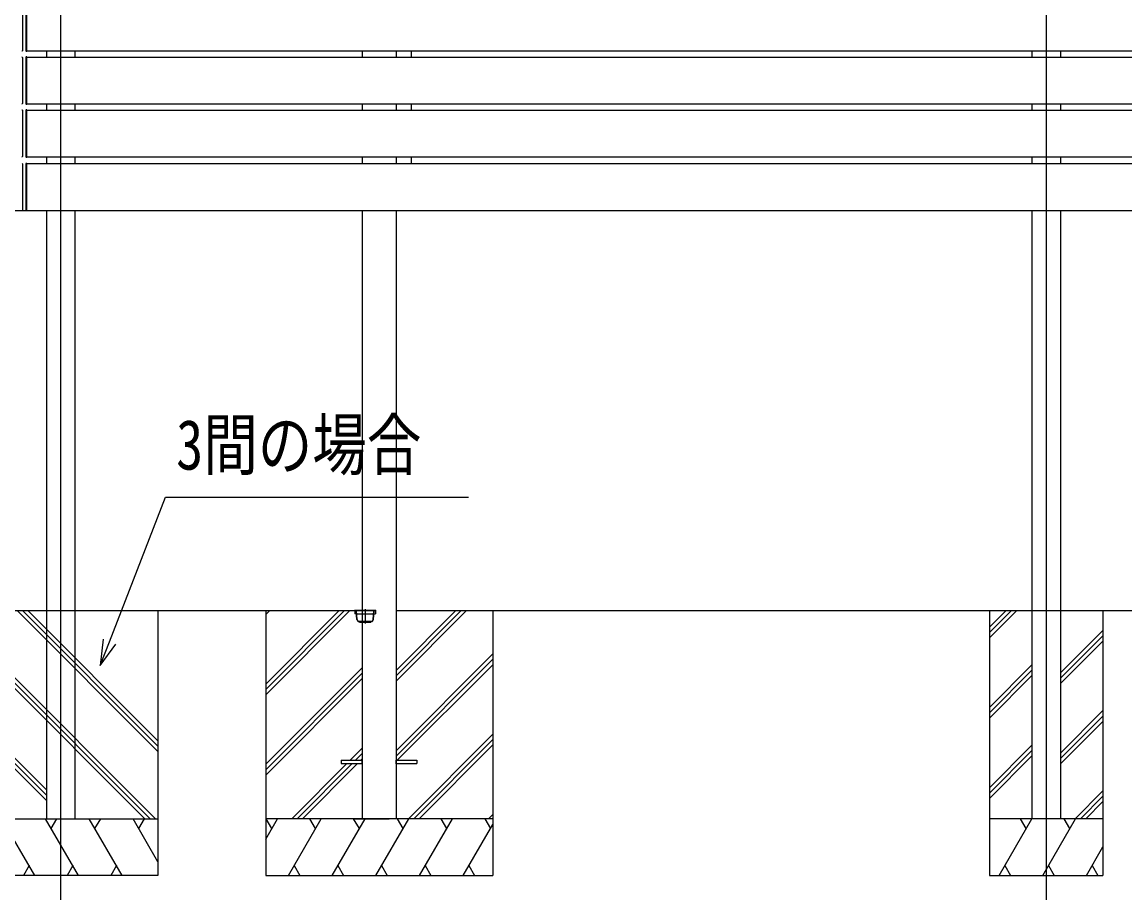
# Model space of a CAD drawing. Units: millimetres, scale not verified. Extents: x -16820 to 16820, y -11881 to 11886.
# Drawn here: x -9082 to -6167, y -7340 to -5038 of the extents above; entities that cross this region are included whole.
import ezdxf
from ezdxf.enums import TextEntityAlignment as Align

# ---------------------------------------------------------------- set-up
doc = ezdxf.new("R2010")
doc.units = ezdxf.units.MM
doc.header["$LTSCALE"] = 60
for name, color, linetype in [('0-4_YKK_12', 2, 'Continuous'), ('0-5_YKK_13', 4, 'Continuous'), ('0-6_YKK_A1', 4, 'Continuous'), ('0-7_YKK_D', 6, 'Continuous'), ('0-9_YSS_K', 3, 'Continuous')]:
    doc.layers.add(name, color=color, linetype=linetype)
doc.styles.add('ＭＳ ゴシック', font='')
doc.styles.get('ＭＳ ゴシック').set_extended_font_data('MS Gothic')

msp = doc.modelspace()

# ---------------------------------------------------------------- linework, layer by layer
at = {"layer": '0-4_YKK_12'}
for p, q in [((-8979.92, -3853.71), (-8979.92, -7400.08)), ((-6374.92, -3853.71), (-6374.92, -7400.08)), ((-8174.92, -6589.8), (-8174.92, -6627.8))]:
    msp.add_line(p, q, dxfattribs=at)
at = {"layer": '0-5_YKK_13'}
for p, q in [((-9080.92, -4991.89), (-9080.92, -5113.71)), ((-9071.92, -4991.89), (-9071.92, -5113.71)), ((-9069.42, -5113.8), (-9069.42, -4991.8)), ((-9080.92, -5113.71), (-9080.92, -5114.01)), ((-9071.92, -5113.71), (-9071.92, -5114.01)), ((-9070.98, -5115), (-9069.42, -5115.1)), ((-9069.42, -5115.1), (-9069.42, -5113.8)), ((-9080.92, -5131.59), (-9080.92, -5131.89)), ((-9080.92, -5131.89), (-9080.92, -5253.71)), ((-9071.92, -5131.59), (-9071.92, -5131.89)), ((-9071.92, -5131.89), (-9071.92, -5253.71)), ((-9069.42, -5253.8), (-9069.42, -5131.8)), ((-9080.92, -5253.71), (-9080.92, -5254.01)), ((-9080.92, -5271.59), (-9080.92, -5271.89)), ((-9080.92, -5271.89), (-9080.92, -5393.71)), ((-9071.92, -5253.71), (-9071.92, -5254.01)), ((-9071.92, -5271.59), (-9071.92, -5271.89)), ((-9071.92, -5271.89), (-9071.92, -5393.71)), ((-9070.98, -5255), (-9069.42, -5255.1)), ((-9069.42, -5255.1), (-9069.42, -5253.8)), ((-9069.42, -5393.8), (-9069.42, -5271.8)), ((-9080.92, -5393.71), (-9080.92, -5394.01)), ((-9080.92, -5412.99), (-9080.92, -5413.29)), ((-9080.92, -5413.29), (-9080.92, -5535.11)), ((-9071.92, -5393.71), (-9071.92, -5394.01)), ((-9071.92, -5412.99), (-9071.92, -5413.29)), ((-9071.92, -5413.29), (-9071.92, -5535.11)), ((-9070.98, -5395), (-9069.42, -5395.1)), ((-9069.42, -5395.1), (-9069.42, -5393.8)), ((-9069.42, -5535.2), (-9069.42, -5413.2)), ((-9080.92, -5535.11), (-9080.92, -5535.41)), ((-9071.92, -5535.11), (-9071.92, -5535.41)), ((-9070.98, -5536.4), (-9069.42, -5536.5)), ((-9069.42, -5536.5), (-9069.42, -5535.2)), ((-8202.92, -6592.8), (-8146.92, -6592.8)), ((-8198.78, -6594.8), (-8202.42, -6594.8)), ((-8202.42, -6594.8), (-8202.42, -6602.8)), ((-8198.08, -6602.8), (-8202.42, -6602.8)), ((-8197.8, -6594.55), (-8198.82, -6594.55)), ((-8196.81, -6617.32), (-8198.79, -6594.71)), ((-8151.06, -6594.8), (-8198.78, -6594.8)), ((-8198.08, -6602.8), (-8151.76, -6602.8)), ((-8197.06, -6603.05), (-8198.06, -6603.05)), ((-8195.82, -6617.24), (-8197.8, -6594.63)), ((-8154.02, -6617.24), (-8152.05, -6594.63)), ((-8153.03, -6617.32), (-8151.05, -6594.71)), ((-8152.78, -6603.05), (-8151.78, -6603.05)), ((-8152.04, -6594.55), (-8151.02, -6594.55)), ((-8151.76, -6602.8), (-8147.42, -6602.8)), ((-8147.42, -6594.8), (-8151.06, -6594.8)), ((-8147.42, -6594.8), (-8147.42, -6602.8)), ((-8146.92, -6593.8), (-8146.92, -6592.8)), ((-8190.84, -6621.8), (-8158.61, -6621.8)), ((-8159, -6622.8), (-8190.84, -6622.8)), ((-8159.92, -6624.8), (-8159.92, -6622.8))]:
    msp.add_line(p, q, dxfattribs=at)
for points in [[(-9069.42, -5131.8), (-9069.42, -5130.5), (-9070.98, -5130.6)], [(-9069.42, -5271.8), (-9069.42, -5270.5), (-9070.98, -5270.6)], [(-9069.42, -5413.2), (-9069.42, -5411.9), (-9070.98, -5412)], [(-8146.92, -6593.8), (-8202.92, -6593.8), (-8202.92, -6592.8)], [(-8189.92, -6622.8), (-8189.92, -6624.8), (-8159.92, -6624.8)]]:
    msp.add_lwpolyline(points, dxfattribs=at)
for centre, radius, start, end in [((-9081.92, -5114.01), 1, 273.5, 0), ((-9081.92, -5131.59), 1, 0, 86.5), ((-9070.92, -5114.01), 1, 180, 266.5), ((-9070.92, -5131.59), 1, 93.5, 180), ((-9081.92, -5254.01), 1, 273.5, 0), ((-9081.92, -5271.59), 1, 0, 86.5), ((-9070.92, -5254.01), 1, 180, 266.5), ((-9070.92, -5271.59), 1, 93.5, 180), ((-9081.92, -5394.01), 1, 273.5, 0), ((-9081.92, -5412.99), 1, 0, 86.5), ((-9070.92, -5394.01), 1, 180, 266.5), ((-9070.92, -5412.99), 1, 93.5, 180), ((-9081.92, -5535.41), 1, 273.5, 0), ((-9070.92, -5535.41), 1, 180, 266.5), ((-8199.79, -6594.8), 2, 5, 90), ((-8199.79, -6594.8), 1, 5, 90), ((-8190.84, -6616.8), 5, 185, 270), ((-8159, -6616.8), 5, 270, 355), ((-8150.05, -6594.8), 2, 90, 175), ((-8150.05, -6594.8), 1, 90, 175), ((-8190.84, -6616.8), 6, 185, 270), ((-8159, -6616.8), 6, 270, 355)]:
    msp.add_arc(centre, radius, start, end, dxfattribs=at)
at = {"layer": '0-6_YKK_A1'}
for p, q in [((-9069.42, -5114.8), (-9069.42, -4990.8)), ((-9017.42, -5114.8), (-9017.42, -5130.8)), ((-8942.42, -5114.8), (-8942.42, -5130.8)), ((-8183.12, -5114.8), (-8183.12, -5130.8)), ((-8092.72, -5114.8), (-8092.72, -5130.8)), ((-8052.72, -5130.8), (-8052.72, -5114.8)), ((-6412.42, -5114.8), (-6412.42, -5130.8)), ((-6337.42, -5114.8), (-6337.42, -5130.8)), ((-9069.42, -5130.8), (-3680.42, -5130.8)), ((-9069.42, -5254.8), (-9069.42, -5130.8)), ((-9069.42, -5270.8), (-3680.42, -5270.8)), ((-9069.42, -5394.8), (-9069.42, -5270.8)), ((-9017.42, -5254.8), (-9017.42, -5270.8)), ((-8942.42, -5254.8), (-8942.42, -5270.8)), ((-8183.12, -5254.8), (-8183.12, -5270.8)), ((-8092.72, -5254.8), (-8092.72, -5270.8)), ((-8052.72, -5270.8), (-8052.72, -5254.8)), ((-6412.42, -5254.8), (-6412.42, -5270.8)), ((-6337.42, -5254.8), (-6337.42, -5270.8)), ((-9069.42, -5412.2), (-3680.42, -5412.2)), ((-9069.42, -5536.2), (-9069.42, -5412.2)), ((-9017.42, -5394.8), (-9017.42, -5412.2)), ((-8942.42, -5394.8), (-8942.42, -5412.2)), ((-8183.12, -5394.8), (-8183.12, -5412.2)), ((-8092.72, -5394.8), (-8092.72, -5412.2)), ((-8052.72, -5410.8), (-8052.72, -5394.8)), ((-6412.42, -5394.8), (-6412.42, -5412.2)), ((-6337.42, -5394.8), (-6337.42, -5412.2)), ((-9154.31, -5536.2), (-8992.14, -5536.2)), ((-9017.42, -5536.2), (-9017.42, -7143.8)), ((-8942.42, -5536.2), (-8942.42, -7143.8)), ((-8183.12, -5536.2), (-8183.12, -7143.8)), ((-8092.72, -5536.2), (-8092.72, -7143.8)), ((-6412.42, -5536.2), (-6412.42, -7143.8)), ((-6337.42, -5536.2), (-6337.42, -7143.8)), ((-9969.72, -6593.8), (-8183.12, -6593.8)), ((-8722.92, -6966.06), (-9095.18, -6593.8)), ((-8722.92, -6951.92), (-9081.04, -6593.8)), ((-8722.92, -6937.78), (-9066.9, -6593.8)), ((-8722.92, -6593.8), (-8722.92, -7293.8)), ((-8437.67, -6593.8), (-8437.67, -7293.8)), ((-8437.67, -6787.98), (-8243.49, -6593.8)), ((-8437.67, -6802.12), (-8229.35, -6593.8)), ((-8437.67, -6816.26), (-8215.21, -6593.8)), ((-8437.67, -6604.13), (-8427.34, -6593.8)), ((-8092.72, -6593.8), (-4657.12, -6593.8)), ((-8092.47, -6779.43), (-7906.84, -6593.8)), ((-8092.47, -6765.29), (-7920.98, -6593.8)), ((-8092.47, -6751.15), (-7935.12, -6593.8)), ((-7837.67, -6593.8), (-7837.67, -7293.8)), ((-6524.92, -6593.8), (-6524.92, -7293.8)), ((-6524.92, -6637.78), (-6480.94, -6593.8)), ((-6524.92, -6651.92), (-6466.8, -6593.8)), ((-6524.92, -6666.06), (-6452.66, -6593.8)), ((-6224.92, -6593.8), (-6224.92, -7293.8)), ((-6337.42, -6758.65), (-6224.92, -6646.15)), ((-6337.42, -6772.79), (-6224.92, -6660.29)), ((-6337.42, -6786.93), (-6224.92, -6674.43)), ((-8092.47, -6963.28), (-7837.67, -6708.48)), ((-8092.47, -6977.42), (-7837.67, -6722.62)), ((-8729.03, -7143.8), (-9135.42, -6737.41)), ((-8743.17, -7143.8), (-9135.42, -6751.55)), ((-8437.67, -7000.11), (-8182.87, -6745.31)), ((-8437.67, -7014.25), (-8182.87, -6759.45)), ((-8090.21, -6989.3), (-7837.67, -6736.76)), ((-6524.92, -6849.91), (-6412.42, -6737.41)), ((-6524.92, -6864.05), (-6412.42, -6751.55)), ((-8757.31, -7143.8), (-9135.42, -6765.7)), ((-8437.67, -7028.39), (-8182.87, -6773.59)), ((-6524.92, -6878.19), (-6412.42, -6765.7)), ((-6337.42, -6970.78), (-6224.92, -6858.28)), ((-6337.42, -6984.92), (-6224.92, -6872.42)), ((-6337.42, -6999.06), (-6224.92, -6886.56)), ((-8060.86, -7143.8), (-7837.67, -6920.61)), ((-8046.72, -7143.8), (-7837.67, -6934.75)), ((-9017.42, -7067.54), (-9135.42, -6949.54)), ((-9017.42, -7081.68), (-9135.42, -6963.68)), ((-8214.73, -6989.3), (-8182.87, -6957.44)), ((-8032.58, -7143.8), (-7837.67, -6948.89)), ((-6524.92, -7062.04), (-6412.42, -6949.54)), ((-6524.92, -7076.18), (-6412.42, -6963.68)), ((-9017.42, -7095.83), (-9135.42, -6977.83)), ((-8237.98, -6989.3), (-8237.98, -6998.3)), ((-8237.98, -6989.3), (-8182.98, -6989.3)), ((-8237.98, -6989.3), (-8237.98, -6998.3)), ((-8237.98, -6989.3), (-8182.98, -6989.3)), ((-8200.59, -6989.3), (-8182.87, -6971.58)), ((-8186.44, -6989.3), (-8182.87, -6985.73)), ((-8183.12, -6998.79), (-8183.12, -6988.81)), ((-8183.12, -6998.79), (-8183.12, -6988.81)), ((-8092.98, -6989.3), (-8037.98, -6989.3)), ((-8092.98, -6989.3), (-8037.98, -6989.3)), ((-8092.72, -6998.79), (-8092.72, -6988.81)), ((-8092.72, -6998.79), (-8092.72, -6988.81)), ((-8037.98, -6989.3), (-8037.98, -6998.3)), ((-8037.98, -6989.3), (-8037.98, -6998.3)), ((-6524.92, -7090.33), (-6412.42, -6977.83)), ((-8369.23, -7143.8), (-8223.73, -6998.3)), ((-8355.09, -7143.8), (-8209.59, -6998.3)), ((-8340.94, -7143.8), (-8195.44, -6998.3)), ((-8237.98, -6998.3), (-8182.98, -6998.3)), ((-8237.98, -6998.3), (-8182.98, -6998.3)), ((-8092.98, -6998.3), (-8037.98, -6998.3)), ((-8092.98, -6998.3), (-8037.98, -6998.3)), ((-6298.31, -7143.8), (-6224.92, -7070.41)), ((-6284.17, -7143.8), (-6224.92, -7084.55)), ((-6270.03, -7143.8), (-6224.92, -7098.69)), ((-7848.73, -7143.8), (-7837.67, -7132.74)), ((-9422.92, -7143.8), (-8722.92, -7143.8)), ((-9048.41, -7293.8), (-9135.01, -7143.8)), ((-8932.94, -7293.8), (-9019.54, -7143.8)), ((-9004.54, -7169.78), (-8989.54, -7143.8)), ((-8817.47, -7293.8), (-8904.07, -7143.8)), ((-8889.07, -7169.78), (-8874.07, -7143.8)), ((-8722.92, -7257.56), (-8788.6, -7143.8)), ((-8773.6, -7169.78), (-8758.6, -7143.8)), ((-7837.67, -7143.8), (-8437.67, -7143.8)), ((-8437.67, -7198.1), (-8406.32, -7143.8)), ((-8421.32, -7169.78), (-8436.32, -7143.8)), ((-8377.45, -7293.8), (-8290.85, -7143.8)), ((-8305.85, -7169.78), (-8320.85, -7143.8)), ((-8261.98, -7293.8), (-8175.38, -7143.8)), ((-8190.38, -7169.78), (-8205.38, -7143.8)), ((-8202.12, -7143.8), (-8201.62, -7143.8)), ((-8146.51, -7293.8), (-8059.91, -7143.8)), ((-8074.91, -7169.78), (-8089.91, -7143.8)), ((-8031.04, -7293.8), (-7944.44, -7143.8)), ((-7959.44, -7169.78), (-7974.44, -7143.8)), ((-7915.57, -7293.8), (-7837.67, -7158.87)), ((-7858.97, -7143.8), (-7843.97, -7169.78)), ((-6224.92, -7143.8), (-6524.92, -7143.8)), ((-6499.43, -7293.8), (-6412.83, -7143.8)), ((-6427.83, -7169.78), (-6442.83, -7143.8)), ((-6383.96, -7293.8), (-6297.36, -7143.8)), ((-6312.36, -7169.78), (-6327.36, -7143.8)), ((-6268.49, -7293.8), (-6224.92, -7218.33)), ((-9063.41, -7267.82), (-9078.41, -7293.8)), ((-8947.94, -7267.82), (-8962.94, -7293.8)), ((-8832.47, -7267.82), (-8847.47, -7293.8)), ((-8362.46, -7267.82), (-8347.46, -7293.8)), ((-8246.98, -7267.82), (-8231.99, -7293.8)), ((-8131.51, -7267.82), (-8116.52, -7293.8)), ((-8016.05, -7267.82), (-8001.05, -7293.8)), ((-7900.58, -7267.82), (-7885.58, -7293.8)), ((-6484.43, -7267.82), (-6469.44, -7293.8)), ((-6368.96, -7267.82), (-6353.97, -7293.8)), ((-6253.5, -7267.82), (-6238.5, -7293.8)), ((-8722.92, -7293.8), (-9422.92, -7293.8)), ((-8437.67, -7293.8), (-7837.67, -7293.8)), ((-6524.92, -7293.8), (-6224.92, -7293.8))]:
    msp.add_line(p, q, dxfattribs=at)
for points in [[(-9069.42, -5114.8), (-3680.8, -5114.8), (-3680.42, -4990.8)], [(-9069.42, -5254.8), (-3680.8, -5254.8), (-3680.42, -5130.8)], [(-9069.42, -5394.8), (-3680.8, -5394.8), (-3680.42, -5270.8)], [(-9069.42, -5536.2), (-3680.8, -5536.2), (-3680.42, -5412.2)], [(-8201.62, -7143.8), (-8112.22, -7143.8), (-8111.72, -7143.8)]]:
    msp.add_lwpolyline(points, dxfattribs=at)
at = {"layer": '0-7_YKK_D'}
for points in [[(-8875.41, -6739.34), (-8850.85, -6675.93), (-8702.85, -6293.8), (-7902, -6293.8)], [(-8867.84, -6669.35), (-8875.41, -6739.34), (-8833.86, -6682.51)]]:
    msp.add_lwpolyline(points, dxfattribs=at)
at = {"layer": '0-9_YSS_K'}
for radius in [1, 0.667, 0.333]:
    msp.add_arc((-8198.08, -6602.8), radius, 180, 275, dxfattribs=at)

# ---------------------------------------------------------------- texts
at = {"layer": '0-7_YKK_D', "style": 'ＭＳ ゴシック', "width": 0.8}
msp.add_text('3間の場合', height=132, dxfattribs=at).set_placement((-8674.64, -6260.86), align=Align.BOTTOM_LEFT)

doc.saveas('drawing.dxf')
